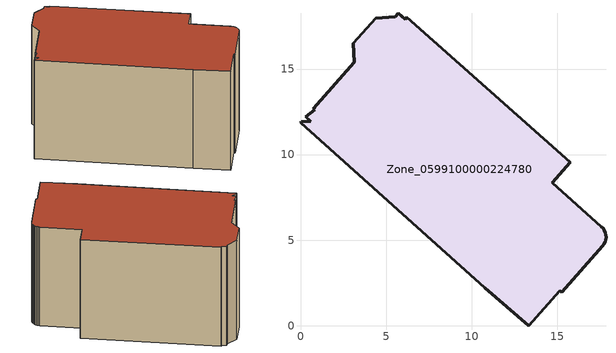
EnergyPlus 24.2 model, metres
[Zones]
Zone_0599100000224780
 floor ground (C_G): 0.59,11.95 0.31,12.21 0.83,12.61 0.74,12.69 3.14,15.4 3.09,16.52 4.4,17.96 5.54,18.05 5.72,18.26 6.12,17.91 6.21,18.02 15.78,9.55 14.71,8.34 17.59,5.79 17.68,5.69 17.76,5.57 17.82,5.44 17.85,5.31 17.86,5.17 17.84,5.03 17.8,4.9 17.74,4.77 17.66,4.66 15.26,1.95 15.14,2.05 13.33,0 10.78,2.23 0,11.86 0.06,11.92 z0
 wall outside (C_F): 4.4,17.96 3.09,16.52 3.14,15.4 0.74,12.69 0.83,12.61 0.31,12.21 0.59,11.95 0.06,11.92 0,11.86 10.78,2.23 13.33,0 15.14,2.05 15.26,1.95 17.66,4.66 17.74,4.77 17.8,4.9 17.84,5.03 17.86,5.17 17.85,5.31 17.82,5.44 17.76,5.57 17.68,5.69 17.59,5.79 14.71,8.34 15.78,9.55 6.21,18.02 6.12,17.91 5.72,18.26 5.54,18.05 4.4,17.96 z0:10.8
 roof outside (C_R): 0.31,12.21 0.59,11.95 0.06,11.92 0,11.86 10.78,2.23 13.33,0 15.14,2.05 15.26,1.95 17.66,4.66 17.74,4.77 17.8,4.9 17.84,5.03 17.86,5.17 17.85,5.31 17.82,5.44 17.76,5.57 17.68,5.69 17.59,5.79 14.71,8.34 15.78,9.55 6.21,18.02 6.12,17.91 5.72,18.26 5.54,18.05 4.4,17.96 3.09,16.52 3.14,15.4 0.74,12.69 0.83,12.61 z10.8
[BUILDING]
Pand.0599100000224780: North Axis=0; Terrain=City; Loads Convergence Tolerance Value=0.04; Temperature Convergence Tolerance Value=0.4; Solar Distribution=FullExterior; Maximum Number of Warmup Days=25; Minimum Number of Warmup Days=1
[Site:Location]
Rotterdam.The.Hague.AP_ZH_NLD Design_Conditions: Latitude=51.96; Longitude=4.45; Time Zone=1; Elevation=-4.5
[SITE:GROUNDTEMPERATURE:BUILDINGSURFACE]
18, 18, 18, 18, 18, 18, 18, 18, 18, 18, 18, 18
[MATERIAL] Thermal Absorptance=0.9; Solar Absorptance=0.7; Visible Absorptance=0.7
Name | Roughness | Thickness | Conductivity | Density | Specific Heat
G.D.1965 | MediumSmooth | 0.15 | 1 | 540 | 1210
F.D.1965 | Rough | 0.3 | 0.857143 | 1920 | 840
R.D.1965 | MediumRough | 0.2 | 0.08 | 1500 | 1000
[CONSTRUCTION]
C_G: G.D.1965
C_F: F.D.1965
C_R: R.D.1965
[ZONE]
Zone_0599100000224780: Type=1; Multiplier=1; Ceiling Height=Autocalculate; Volume=Autocalculate; Floor Area=autocalculate; Part of Total Floor Area=Yes
[ZONEINFILTRATION:DESIGNFLOWRATE]
Infil_Zone_0599100000224780: Zone or ZoneList or Space or SpaceList=Zone_0599100000224780; Schedule=AlwaysOn; Design Flow Rate Calculation Method=Flow/Area; Flow Rate per Floor Area=0.0042; Constant Term Coefficient=1; Temperature Term Coefficient=0; Velocity Term Coefficient=0; Velocity Squared Term Coefficient=0
[HVACTEMPLATE:ZONE:IDEALLOADSAIRSYSTEM]
Zone_0599100000224780: Maximum Heating Supply Air Temperature=50; Minimum Cooling Supply Air Temperature=13; Maximum Heating Supply Air Humidity Ratio=0.0156; Minimum Cooling Supply Air Humidity Ratio=0.0077; Heating Limit=NoLimit; Cooling Limit=NoLimit; Dehumidification Control Type=ConstantSensibleHeatRatio; Cooling Sensible Heat Ratio=0.7; Dehumidification Setpoint=60; Humidification Control Type=None; Humidification Setpoint=30; Outdoor Air Method=None; Outdoor Air Flow Rate per Person=0.00944; Outdoor Air Flow Rate per Zone Floor Area=0; Outdoor Air Flow Rate per Zone=0; Demand Controlled Ventilation Type=None; Outdoor Air Economizer Type=NoEconomizer; Heat Recovery Type=None; Sensible Heat Recovery Effectiveness=0.7; Latent Heat Recovery Effectiveness=0.65
[ZONECONTROL:THERMOSTAT]
ThermostatControl_Zone_0599100000224780: Zone or ZoneList=Zone_0599100000224780; Control Type Schedule=DualSetpointControlType; Control 1=Thermostat_Zone_0599100000224780; Temperature Difference Between Cutout And Setpoint=0
[THERMOSTATSETPOINT:DUALSETPOINT]
Thermostat_Zone_0599100000224780: Heating Setpoint Temperature Schedule=HeatingSetpoint_Zone_0599100000224780; Cooling Setpoint Temperature Schedule=CoolingSetpoint_Zone_0599100000224780
[SCHEDULE:COMPACT]
HeatingSetpoint_Zone_0599100000224780: Through: 12/31, For: AllDays, Until: 24:00, 21
CoolingSetpoint_Zone_0599100000224780: Through: 12/31, For: AllDays, Until: 24:00, 24
DualSetpointControlType: Through: 12/31, For: AllDays, Until: 24:00, 4
AlwaysOn: Through: 12/31, For: AllDays, Until: 24:00, 1
